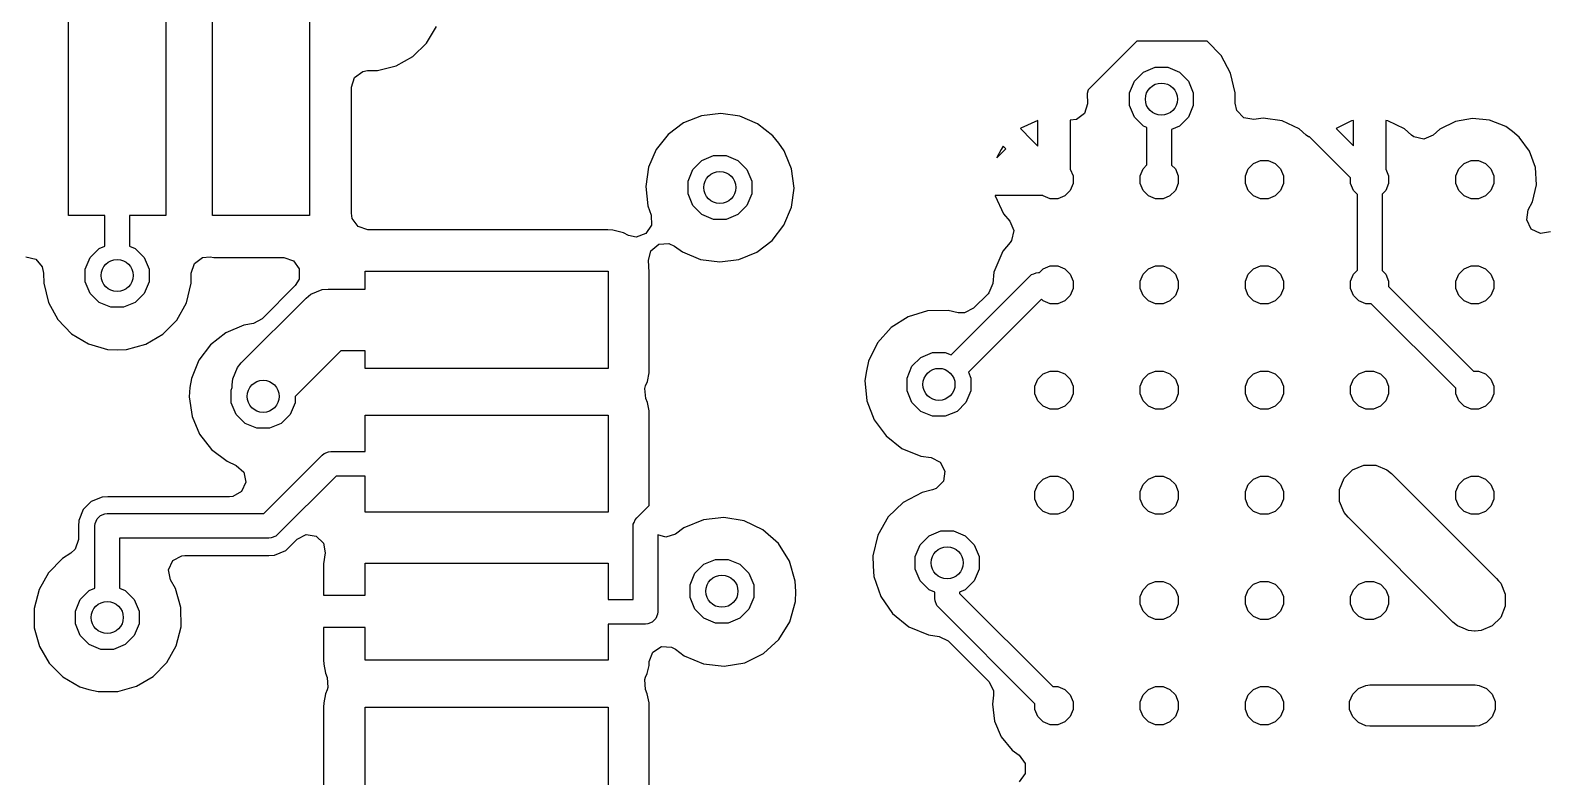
# Model space of a CAD drawing. Header units: inches. Extents: x 5.33 to 6.48, y -5.2 to -3.46.
# Drawn here: x 5.7124 to 6.0808, y -4.0378 to -3.8563 of the extents above; entities that cross this region are included whole.
import ezdxf

# ---------------------------------------------------------------- set-up
doc = ezdxf.new("R2010")
doc.units = ezdxf.units.IN
doc.header["$MEASUREMENT"] = 0
doc.layers.add('Top Layer', color=13, linetype='CONTINUOUS', true_color=0xc83434)

msp = doc.modelspace()

# ---------------------------------------------------------------- linework, layer by layer
at = {"layer": 'Top Layer', "linetype": 'CONTINUOUS'}
for p, q in [((5.72171, -3.90136), (5.72171, -3.8423)), ((5.74533, -3.8423), (5.74533, -3.90136)), ((5.75671, -3.90136), (5.75671, -3.8423)), ((5.78033, -3.8423), (5.78033, -3.90136)), ((5.80878, -3.85938), (5.81116, -3.85538)), ((5.80545, -3.86262), (5.80878, -3.85938)), ((5.98156, -3.85891), (5.96969, -3.87078)), ((5.99869, -3.85891), (5.98156, -3.85891)), ((6.00204, -3.86241), (5.99869, -3.85891)), ((5.80139, -3.86489), (5.80545, -3.86262)), ((6.00435, -3.86669), (6.00204, -3.86241)), ((5.79049, -3.87008), (5.79125, -3.86773)), ((5.79125, -3.86773), (5.79325, -3.86627)), ((5.79325, -3.86627), (5.79443, -3.86608)), ((5.79443, -3.86608), (5.79682, -3.86604)), ((5.79682, -3.86604), (5.80139, -3.86489)), ((5.98095, -3.86862), (5.98313, -3.86644)), ((5.98313, -3.86644), (5.98598, -3.86526)), ((5.98598, -3.86526), (5.98906, -3.86526)), ((5.98906, -3.86526), (5.99191, -3.86644)), ((5.99191, -3.86644), (5.99409, -3.86862)), ((6.00547, -3.87149), (6.00435, -3.86669)), ((5.79049, -3.90079), (5.79049, -3.87008)), ((5.96969, -3.87078), (5.9695, -3.87163)), ((5.9695, -3.87163), (5.96955, -3.87413)), ((5.97977, -3.87147), (5.98095, -3.86862)), ((5.97977, -3.87455), (5.97977, -3.87147)), ((5.99409, -3.86862), (5.99527, -3.87147)), ((5.99527, -3.87147), (5.99527, -3.87455)), ((6.00545, -3.87399), (6.00547, -3.87149)), ((5.96955, -3.87413), (5.96883, -3.8765)), ((5.98095, -3.8774), (5.97977, -3.87455)), ((5.99527, -3.87455), (5.99409, -3.8774)), ((6.00585, -3.87577), (6.00545, -3.87399)), ((5.8713, -3.87881), (5.86754, -3.88161)), ((5.87565, -3.87707), (5.8713, -3.87881)), ((5.88031, -3.87651), (5.87565, -3.87707)), ((5.88495, -3.87717), (5.88031, -3.87651)), ((5.88926, -3.87901), (5.88495, -3.87717)), ((5.89301, -3.88194), (5.88926, -3.87901)), ((5.95748, -3.87823), (5.95332, -3.88007)), ((5.95748, -3.88444), (5.95748, -3.87823)), ((5.96686, -3.87799), (5.96535, -3.8781)), ((5.96535, -3.8781), (5.96535, -3.89004)), ((5.96883, -3.8765), (5.96686, -3.87799)), ((5.98313, -3.87958), (5.98095, -3.8774)), ((5.99409, -3.8774), (5.99191, -3.87958)), ((6.00757, -3.87755), (6.00585, -3.87577)), ((6.01001, -3.87798), (6.00757, -3.87755)), ((6.01231, -3.87765), (6.01001, -3.87798)), ((6.01686, -3.87827), (6.01231, -3.87765)), ((6.02101, -3.88023), (6.01686, -3.87827)), ((6.0338, -3.87831), (6.02999, -3.88014)), ((6.03425, -3.87824), (6.0338, -3.87831)), ((6.03425, -3.88441), (6.03425, -3.87824)), ((6.04258, -3.87831), (6.04213, -3.87824)), ((6.04213, -3.87824), (6.04213, -3.89004)), ((6.04663, -3.88026), (6.04258, -3.87831)), ((6.05905, -3.87845), (6.05524, -3.88035)), ((6.06317, -3.87769), (6.05905, -3.87845)), ((6.06733, -3.87811), (6.06317, -3.87769)), ((6.07128, -3.87971), (6.06733, -3.87811)), ((5.86754, -3.88161), (5.86463, -3.88529)), ((5.89445, -3.88371), (5.89301, -3.88194)), ((5.95332, -3.88007), (5.95321, -3.88017)), ((5.95321, -3.88017), (5.95604, -3.883)), ((5.98401, -3.87995), (5.98313, -3.87958)), ((5.98401, -3.88903), (5.98401, -3.87995)), ((5.99191, -3.87958), (5.99001, -3.88037)), ((5.99001, -3.88037), (5.99001, -3.88907)), ((6.02277, -3.88176), (6.02101, -3.88023)), ((6.02333, -3.88217), (6.02277, -3.88176)), ((6.02358, -3.88222), (6.02333, -3.88217)), ((6.03354, -3.89219), (6.02358, -3.88222)), ((6.02999, -3.88014), (6.03425, -3.88441)), ((6.04836, -3.88176), (6.04663, -3.88026)), ((6.04891, -3.88216), (6.04836, -3.88176)), ((6.05132, -3.88273), (6.04891, -3.88216)), ((6.0536, -3.88177), (6.05132, -3.88273)), ((6.05524, -3.88035), (6.0536, -3.88177)), ((6.07295, -3.88092), (6.07128, -3.87971)), ((6.07456, -3.88223), (6.07295, -3.88092)), ((6.07708, -3.88567), (6.07456, -3.88223)), ((5.86463, -3.88529), (5.86277, -3.88959)), ((5.89577, -3.88558), (5.89445, -3.88371)), ((5.89699, -3.88858), (5.89577, -3.88558)), ((5.94751, -3.88728), (5.94967, -3.88512)), ((5.94856, -3.88524), (5.94752, -3.88725)), ((5.94903, -3.88448), (5.94856, -3.88524)), ((5.94967, -3.88512), (5.94903, -3.88448)), ((5.95604, -3.883), (5.95748, -3.88444)), ((6.07851, -3.88963), (6.07708, -3.88567)), ((5.86277, -3.88959), (5.86207, -3.89423)), ((5.87237, -3.89297), (5.87355, -3.89012)), ((5.87355, -3.89012), (5.87573, -3.88794)), ((5.87573, -3.88794), (5.87858, -3.88676)), ((5.87858, -3.88676), (5.88166, -3.88676)), ((5.88166, -3.88676), (5.88451, -3.88794)), ((5.88451, -3.88794), (5.88669, -3.89012)), ((5.88669, -3.89012), (5.88787, -3.89297)), ((5.89757, -3.89), (5.89699, -3.88858)), ((5.89816, -3.89466), (5.89757, -3.89)), ((5.94752, -3.88725), (5.94751, -3.88728)), ((5.96535, -3.89004), (5.96603, -3.89168)), ((5.98235, -3.89168), (5.98306, -3.88997)), ((5.98306, -3.88997), (5.98401, -3.88903)), ((5.99001, -3.88907), (5.99092, -3.88997)), ((5.99092, -3.88997), (5.99162, -3.89168)), ((6.00795, -3.89168), (6.00865, -3.88997)), ((6.00865, -3.88997), (6.00995, -3.88867)), ((6.00995, -3.88867), (6.01166, -3.88796)), ((6.01166, -3.88796), (6.0135, -3.88796)), ((6.0135, -3.88796), (6.0152, -3.88867)), ((6.0152, -3.88867), (6.01651, -3.88997)), ((6.01651, -3.88997), (6.01721, -3.89168)), ((6.04213, -3.89004), (6.0428, -3.89168)), ((6.05913, -3.89168), (6.05983, -3.88997)), ((6.05983, -3.88997), (6.06114, -3.88867)), ((6.06114, -3.88867), (6.06284, -3.88796)), ((6.06284, -3.88796), (6.06468, -3.88796)), ((6.06468, -3.88796), (6.06638, -3.88867)), ((6.06638, -3.88867), (6.06769, -3.88997)), ((6.06769, -3.88997), (6.06839, -3.89168)), ((6.07876, -3.89383), (6.07851, -3.88963)), ((5.87237, -3.89605), (5.87237, -3.89297)), ((5.88787, -3.89297), (5.88787, -3.89605)), ((5.96603, -3.89352), (5.96533, -3.89522)), ((5.96603, -3.89168), (5.96603, -3.89352)), ((5.98235, -3.89352), (5.98235, -3.89168)), ((5.98306, -3.89522), (5.98235, -3.89352)), ((5.99162, -3.89352), (5.99092, -3.89522)), ((5.99162, -3.89168), (5.99162, -3.89352)), ((6.00795, -3.89352), (6.00795, -3.89168)), ((6.00865, -3.89522), (6.00795, -3.89352)), ((6.01721, -3.89352), (6.01651, -3.89522)), ((6.01721, -3.89168), (6.01721, -3.89352)), ((6.03354, -3.89352), (6.03354, -3.89219)), ((6.03424, -3.89522), (6.03354, -3.89352)), ((6.0428, -3.89352), (6.0421, -3.89522)), ((6.0428, -3.89168), (6.0428, -3.89352)), ((6.05913, -3.89352), (6.05913, -3.89168)), ((6.05983, -3.89522), (6.05913, -3.89352)), ((6.06839, -3.89352), (6.06769, -3.89522)), ((6.06839, -3.89168), (6.06839, -3.89352)), ((5.86207, -3.89423), (5.86261, -3.89895)), ((5.87355, -3.8989), (5.87237, -3.89605)), ((5.88787, -3.89605), (5.88669, -3.8989)), ((5.89753, -3.89932), (5.89816, -3.89466)), ((5.9587, -3.89646), (5.9471, -3.89646)), ((5.9471, -3.89646), (5.94712, -3.89656)), ((5.94712, -3.89656), (5.9491, -3.90088)), ((5.95877, -3.89653), (5.9587, -3.89646)), ((5.96048, -3.89723), (5.95877, -3.89653)), ((5.96232, -3.89723), (5.96048, -3.89723)), ((5.96402, -3.89653), (5.96232, -3.89723)), ((5.96533, -3.89522), (5.96402, -3.89653)), ((5.98436, -3.89653), (5.98306, -3.89522)), ((5.98607, -3.89723), (5.98436, -3.89653)), ((5.98791, -3.89723), (5.98607, -3.89723)), ((5.98961, -3.89653), (5.98791, -3.89723)), ((5.99092, -3.89522), (5.98961, -3.89653)), ((6.00995, -3.89653), (6.00865, -3.89522)), ((6.01166, -3.89723), (6.00995, -3.89653)), ((6.0135, -3.89723), (6.01166, -3.89723)), ((6.0152, -3.89653), (6.0135, -3.89723)), ((6.01651, -3.89522), (6.0152, -3.89653)), ((6.03521, -3.89619), (6.03424, -3.89522)), ((6.03521, -3.9146), (6.03521, -3.89619)), ((6.0421, -3.89522), (6.04121, -3.89611)), ((6.04121, -3.89611), (6.04121, -3.91468)), ((6.06114, -3.89653), (6.05983, -3.89522)), ((6.06284, -3.89723), (6.06114, -3.89653)), ((6.06468, -3.89723), (6.06284, -3.89723)), ((6.06638, -3.89653), (6.06468, -3.89723)), ((6.06769, -3.89522), (6.06638, -3.89653)), ((6.07778, -3.89799), (6.07876, -3.89383)), ((5.79068, -3.90202), (5.79049, -3.90079)), ((5.86261, -3.89895), (5.86342, -3.90122)), ((5.87573, -3.90108), (5.87355, -3.8989)), ((5.87858, -3.90226), (5.87573, -3.90108)), ((5.88451, -3.90108), (5.88166, -3.90226)), ((5.88669, -3.8989), (5.88451, -3.90108)), ((5.89571, -3.90366), (5.89753, -3.89932)), ((5.9491, -3.90088), (5.95067, -3.90271)), ((6.07637, -3.90241), (6.07674, -3.89997)), ((6.07674, -3.89997), (6.07677, -3.89991)), ((6.07677, -3.89991), (6.07778, -3.89799)), ((5.7305, -3.90136), (5.72171, -3.90136)), ((5.7305, -3.90876), (5.7305, -3.90136)), ((5.74533, -3.90136), (5.73651, -3.90136)), ((5.73651, -3.90136), (5.73651, -3.90876)), ((5.78033, -3.90136), (5.75671, -3.90136)), ((5.79214, -3.90402), (5.79068, -3.90202)), ((5.79449, -3.90479), (5.79214, -3.90402)), ((5.85283, -3.90479), (5.79449, -3.90479)), ((5.85405, -3.90486), (5.85283, -3.90479)), ((5.85667, -3.90556), (5.85405, -3.90486)), ((5.86348, -3.90369), (5.86208, -3.90573)), ((5.86342, -3.90122), (5.86348, -3.90369)), ((5.88166, -3.90226), (5.87858, -3.90226)), ((5.89284, -3.90738), (5.89571, -3.90366)), ((5.95067, -3.90271), (5.95162, -3.90499)), ((6.0775, -3.90461), (6.07637, -3.90241)), ((6.07971, -3.90573), (6.0775, -3.90461)), ((5.85789, -3.90615), (5.85667, -3.90556)), ((5.85975, -3.90656), (5.85789, -3.90615)), ((5.86208, -3.90573), (5.85975, -3.90656)), ((5.86335, -3.90988), (5.86525, -3.90829)), ((5.86525, -3.90829), (5.86771, -3.90813)), ((5.86771, -3.90813), (5.86907, -3.90876)), ((5.8891, -3.91023), (5.89284, -3.90738)), ((5.9507, -3.90789), (5.94891, -3.91002)), ((5.95106, -3.90739), (5.9507, -3.90789)), ((5.95162, -3.90499), (5.95106, -3.90739)), ((6.08215, -3.90533), (6.07971, -3.90573)), ((5.71128, -3.91137), (5.71369, -3.91193)), ((5.71369, -3.91193), (5.7153, -3.91381)), ((5.72575, -3.91436), (5.72693, -3.91151)), ((5.72693, -3.91151), (5.72911, -3.90933)), ((5.72911, -3.90933), (5.7305, -3.90876)), ((5.73651, -3.90876), (5.73789, -3.90933)), ((5.73789, -3.90933), (5.74008, -3.91151)), ((5.74008, -3.91151), (5.74126, -3.91436)), ((5.75229, -3.91299), (5.7543, -3.91154)), ((5.7543, -3.91154), (5.75617, -3.91141)), ((5.75617, -3.91141), (5.75702, -3.91155)), ((5.75702, -3.91155), (5.77402, -3.91155)), ((5.77402, -3.91155), (5.77637, -3.91232)), ((5.86274, -3.91227), (5.86335, -3.90988)), ((5.86907, -3.90876), (5.87103, -3.91017)), ((5.87103, -3.91017), (5.87543, -3.912)), ((5.87543, -3.912), (5.88009, -3.91262)), ((5.88009, -3.91262), (5.88475, -3.91202)), ((5.88475, -3.91202), (5.8891, -3.91023)), ((5.94891, -3.91002), (5.94677, -3.91513)), ((5.7153, -3.91381), (5.71561, -3.91532)), ((5.71561, -3.91532), (5.71564, -3.91777)), ((5.72575, -3.91745), (5.72575, -3.91436)), ((5.74126, -3.91436), (5.74126, -3.91745)), ((5.7515, -3.9178), (5.75151, -3.91533)), ((5.75151, -3.91533), (5.75229, -3.91299)), ((5.77637, -3.91232), (5.77782, -3.91432)), ((5.77782, -3.91432), (5.77782, -3.91679)), ((5.79386, -3.91921), (5.79386, -3.91488)), ((5.79386, -3.91488), (5.85291, -3.91488)), ((5.85291, -3.91488), (5.85291, -3.9385)), ((5.86293, -3.91509), (5.86274, -3.91227)), ((5.86293, -3.93856), (5.86293, -3.91509)), ((5.94677, -3.91513), (5.9465, -3.9179)), ((5.9555, -3.91609), (5.95595, -3.91571)), ((5.95595, -3.91571), (5.95648, -3.91549)), ((5.95595, -3.91571), (5.95595, -3.91571)), ((5.95595, -3.91571), (5.95595, -3.91571)), ((5.95595, -3.91571), (5.95595, -3.91571)), ((5.95648, -3.91549), (5.95703, -3.91526)), ((5.95703, -3.91526), (5.95762, -3.91521)), ((5.95703, -3.91526), (5.95703, -3.91526)), ((5.95703, -3.91526), (5.95703, -3.91526)), ((5.95703, -3.91526), (5.95703, -3.91526)), ((5.95762, -3.91521), (5.95783, -3.91521)), ((5.95783, -3.91521), (5.95877, -3.91426)), ((5.95877, -3.91426), (5.96048, -3.91356)), ((5.96048, -3.91356), (5.96232, -3.91356)), ((5.96232, -3.91356), (5.96402, -3.91426)), ((5.96402, -3.91426), (5.96533, -3.91556)), ((5.96533, -3.91556), (5.96603, -3.91727)), ((5.98235, -3.91727), (5.98306, -3.91556)), ((5.98306, -3.91556), (5.98436, -3.91426)), ((5.98436, -3.91426), (5.98607, -3.91356)), ((5.98607, -3.91356), (5.98791, -3.91356)), ((5.98791, -3.91356), (5.98961, -3.91426)), ((5.98961, -3.91426), (5.99092, -3.91556)), ((5.99092, -3.91556), (5.99162, -3.91727)), ((6.00795, -3.91727), (6.00865, -3.91556)), ((6.00865, -3.91556), (6.00995, -3.91426)), ((6.00995, -3.91426), (6.01166, -3.91356)), ((6.01166, -3.91356), (6.0135, -3.91356)), ((6.0135, -3.91356), (6.0152, -3.91426)), ((6.0152, -3.91426), (6.01651, -3.91556)), ((6.01651, -3.91556), (6.01721, -3.91727)), ((6.03354, -3.91727), (6.03424, -3.91556)), ((6.03424, -3.91556), (6.03521, -3.9146)), ((6.04121, -3.91468), (6.0421, -3.91556)), ((6.0421, -3.91556), (6.0428, -3.91727)), ((6.05913, -3.91727), (6.05983, -3.91556)), ((6.05983, -3.91556), (6.06114, -3.91426)), ((6.06114, -3.91426), (6.06284, -3.91356)), ((6.06284, -3.91356), (6.06468, -3.91356)), ((6.06468, -3.91356), (6.06638, -3.91426)), ((6.06638, -3.91426), (6.06769, -3.91556)), ((6.06769, -3.91556), (6.06839, -3.91727)), ((5.71564, -3.91777), (5.7168, -3.92247)), ((5.72693, -3.9203), (5.72575, -3.91745)), ((5.74126, -3.91745), (5.74008, -3.9203)), ((5.75034, -3.92254), (5.7515, -3.9178)), ((5.77684, -3.91838), (5.76877, -3.92645)), ((5.77782, -3.91679), (5.77684, -3.91838)), ((5.78064, -3.92048), (5.78334, -3.91936)), ((5.78334, -3.91936), (5.7848, -3.91921)), ((5.7848, -3.91921), (5.79386, -3.91921)), ((5.93634, -3.93523), (5.9555, -3.91609)), ((5.9465, -3.9179), (5.94552, -3.92017)), ((5.96603, -3.91911), (5.96533, -3.92081)), ((5.96603, -3.91727), (5.96603, -3.91911)), ((5.98235, -3.91911), (5.98235, -3.91727)), ((5.98306, -3.92081), (5.98235, -3.91911)), ((5.99162, -3.91911), (5.99092, -3.92081)), ((5.99162, -3.91727), (5.99162, -3.91911)), ((6.00795, -3.91911), (6.00795, -3.91727)), ((6.00865, -3.92081), (6.00795, -3.91911)), ((6.01721, -3.91911), (6.01651, -3.92081)), ((6.01721, -3.91727), (6.01721, -3.91911)), ((6.03354, -3.91911), (6.03354, -3.91727)), ((6.03424, -3.92081), (6.03354, -3.91911)), ((6.0428, -3.91727), (6.0428, -3.91856)), ((6.0428, -3.91856), (6.06341, -3.93915)), ((6.05913, -3.91911), (6.05913, -3.91727)), ((6.05983, -3.92081), (6.05913, -3.91911)), ((6.06839, -3.91911), (6.06769, -3.92081)), ((6.06839, -3.91727), (6.06839, -3.91911)), ((5.7168, -3.92247), (5.71911, -3.92666)), ((5.72911, -3.92248), (5.72693, -3.9203)), ((5.73196, -3.92366), (5.72911, -3.92248)), ((5.73789, -3.92248), (5.73505, -3.92366)), ((5.74008, -3.9203), (5.73789, -3.92248)), ((5.74801, -3.92675), (5.75034, -3.92254)), ((5.76371, -3.9372), (5.7795, -3.92141)), ((5.7795, -3.92141), (5.78064, -3.92048)), ((5.95836, -3.92171), (5.94058, -3.93947)), ((5.94535, -3.92035), (5.9418, -3.92389)), ((5.94552, -3.92017), (5.94535, -3.92035)), ((5.95877, -3.92212), (5.95836, -3.92171)), ((5.96048, -3.92282), (5.95877, -3.92212)), ((5.96232, -3.92282), (5.96048, -3.92282)), ((5.96402, -3.92212), (5.96232, -3.92282)), ((5.96533, -3.92081), (5.96402, -3.92212)), ((5.98436, -3.92212), (5.98306, -3.92081)), ((5.98607, -3.92282), (5.98436, -3.92212)), ((5.98791, -3.92282), (5.98607, -3.92282)), ((5.98961, -3.92212), (5.98791, -3.92282)), ((5.99092, -3.92081), (5.98961, -3.92212)), ((6.00995, -3.92212), (6.00865, -3.92081)), ((6.01166, -3.92282), (6.00995, -3.92212)), ((6.0135, -3.92282), (6.01166, -3.92282)), ((6.0152, -3.92212), (6.0135, -3.92282)), ((6.01651, -3.92081), (6.0152, -3.92212)), ((6.03554, -3.92212), (6.03424, -3.92081)), ((6.03725, -3.92282), (6.03554, -3.92212)), ((6.03858, -3.92282), (6.03725, -3.92282)), ((6.05913, -3.94335), (6.03858, -3.92282)), ((6.06114, -3.92212), (6.05983, -3.92081)), ((6.06284, -3.92282), (6.06114, -3.92212)), ((6.06468, -3.92282), (6.06284, -3.92282)), ((6.06638, -3.92212), (6.06468, -3.92282)), ((6.06769, -3.92081), (6.06638, -3.92212)), ((5.71911, -3.92666), (5.72243, -3.9301)), ((5.73505, -3.92366), (5.73196, -3.92366)), ((5.74465, -3.93019), (5.74801, -3.92675)), ((5.76877, -3.92645), (5.76666, -3.92756)), ((5.92591, -3.92595), (5.92175, -3.9286)), ((5.93063, -3.92451), (5.92591, -3.92595)), ((5.93563, -3.92441), (5.93063, -3.92451)), ((5.9381, -3.92497), (5.93563, -3.92441)), ((5.9396, -3.92501), (5.9381, -3.92497)), ((5.9418, -3.92389), (5.9396, -3.92501)), ((5.72243, -3.9301), (5.72653, -3.93256)), ((5.74051, -3.93263), (5.74465, -3.93019)), ((5.75991, -3.92988), (5.75621, -3.93279)), ((5.76428, -3.92799), (5.75991, -3.92988)), ((5.76666, -3.92756), (5.76428, -3.92799)), ((5.92175, -3.9286), (5.91846, -3.93228)), ((5.72653, -3.93256), (5.73119, -3.93389)), ((5.73119, -3.93389), (5.73349, -3.93399)), ((5.73349, -3.93399), (5.73581, -3.93392)), ((5.73581, -3.93392), (5.74051, -3.93263)), ((5.75621, -3.93279), (5.75338, -3.93655)), ((5.78791, -3.93421), (5.77677, -3.94535)), ((5.79386, -3.93421), (5.78791, -3.93421)), ((5.79386, -3.9385), (5.79386, -3.93421)), ((5.91846, -3.93228), (5.91626, -3.93676)), ((5.75338, -3.93655), (5.75158, -3.94096)), ((5.76278, -3.93833), (5.76371, -3.9372)), ((5.91626, -3.93676), (5.91575, -3.9391)), ((5.92565, -3.94086), (5.92683, -3.93801)), ((5.92683, -3.93801), (5.92901, -3.93583)), ((5.92901, -3.93583), (5.93186, -3.93465)), ((5.93186, -3.93465), (5.93495, -3.93465)), ((5.93495, -3.93465), (5.93634, -3.93523)), ((5.75158, -3.94096), (5.75122, -3.9432)), ((5.76152, -3.9425), (5.76166, -3.94104)), ((5.76166, -3.94104), (5.76278, -3.93833)), ((5.85291, -3.9385), (5.79386, -3.9385)), ((5.86248, -3.94174), (5.86292, -3.93963)), ((5.86292, -3.93963), (5.86293, -3.93856)), ((5.91575, -3.9391), (5.9154, -3.94147)), ((5.9154, -3.94147), (5.91586, -3.94642)), ((5.92565, -3.94394), (5.92565, -3.94086)), ((5.94058, -3.93947), (5.94116, -3.94086)), ((5.94116, -3.94086), (5.94116, -3.94394)), ((5.95676, -3.94286), (5.95747, -3.94115)), ((5.95747, -3.94115), (5.95877, -3.93985)), ((5.95877, -3.93985), (5.96048, -3.93915)), ((5.96048, -3.93915), (5.96232, -3.93915)), ((5.96232, -3.93915), (5.96402, -3.93985)), ((5.96402, -3.93985), (5.96533, -3.94115)), ((5.96533, -3.94115), (5.96603, -3.94286)), ((5.98235, -3.94286), (5.98306, -3.94115)), ((5.98306, -3.94115), (5.98436, -3.93985)), ((5.98436, -3.93985), (5.98607, -3.93915)), ((5.98607, -3.93915), (5.98791, -3.93915)), ((5.98791, -3.93915), (5.98961, -3.93985)), ((5.98961, -3.93985), (5.99092, -3.94115)), ((5.99092, -3.94115), (5.99162, -3.94286)), ((6.00795, -3.94286), (6.00865, -3.94115)), ((6.00865, -3.94115), (6.00995, -3.93985)), ((6.00995, -3.93985), (6.01166, -3.93915)), ((6.01166, -3.93915), (6.0135, -3.93915)), ((6.0135, -3.93915), (6.0152, -3.93985)), ((6.0152, -3.93985), (6.01651, -3.94115)), ((6.01651, -3.94115), (6.01721, -3.94286)), ((6.03354, -3.94286), (6.03424, -3.94115)), ((6.03424, -3.94115), (6.03554, -3.93985)), ((6.03554, -3.93985), (6.03725, -3.93915)), ((6.03725, -3.93915), (6.03909, -3.93915)), ((6.03909, -3.93915), (6.04079, -3.93985)), ((6.04079, -3.93985), (6.0421, -3.94115)), ((6.0421, -3.94115), (6.0428, -3.94286)), ((6.06341, -3.93915), (6.06468, -3.93915)), ((6.06468, -3.93915), (6.06638, -3.93985)), ((6.06638, -3.93985), (6.06769, -3.94115)), ((6.06769, -3.94115), (6.06839, -3.94286)), ((5.75122, -3.9432), (5.75103, -3.94546)), ((5.76126, -3.94377), (5.76152, -3.94317)), ((5.76126, -3.94686), (5.76126, -3.94377)), ((5.76152, -3.94317), (5.76152, -3.9425)), ((5.77677, -3.94535), (5.77677, -3.94686)), ((5.86185, -3.9434), (5.86206, -3.94274)), ((5.86207, -3.94586), (5.86185, -3.9434)), ((5.86206, -3.94274), (5.86248, -3.94174)), ((5.92683, -3.94679), (5.92565, -3.94394)), ((5.94116, -3.94394), (5.93998, -3.94679)), ((5.95676, -3.9447), (5.95676, -3.94286)), ((5.95747, -3.9464), (5.95676, -3.9447)), ((5.96603, -3.9447), (5.96533, -3.9464)), ((5.96603, -3.94286), (5.96603, -3.9447)), ((5.98235, -3.9447), (5.98235, -3.94286)), ((5.98306, -3.9464), (5.98235, -3.9447)), ((5.99162, -3.9447), (5.99092, -3.9464)), ((5.99162, -3.94286), (5.99162, -3.9447)), ((6.00795, -3.9447), (6.00795, -3.94286)), ((6.00865, -3.9464), (6.00795, -3.9447)), ((6.01721, -3.9447), (6.01651, -3.9464)), ((6.01721, -3.94286), (6.01721, -3.9447)), ((6.03354, -3.9447), (6.03354, -3.94286)), ((6.03424, -3.9464), (6.03354, -3.9447)), ((6.0428, -3.9447), (6.0421, -3.9464)), ((6.0428, -3.94286), (6.0428, -3.9447)), ((6.05913, -3.9447), (6.05913, -3.94335)), ((6.05983, -3.9464), (6.05913, -3.9447)), ((6.06839, -3.9447), (6.06769, -3.9464)), ((6.06839, -3.94286), (6.06839, -3.9447)), ((5.75103, -3.94546), (5.75172, -3.95018)), ((5.76244, -3.94971), (5.76126, -3.94686)), ((5.77677, -3.94686), (5.77559, -3.94971)), ((5.86248, -3.94682), (5.86207, -3.94586)), ((5.86291, -3.94884), (5.86248, -3.94682)), ((5.86293, -3.94984), (5.86291, -3.94884)), ((5.91586, -3.94642), (5.91761, -3.951)), ((5.92901, -3.94897), (5.92683, -3.94679)), ((5.93186, -3.95015), (5.92901, -3.94897)), ((5.9378, -3.94897), (5.93495, -3.95015)), ((5.93998, -3.94679), (5.9378, -3.94897)), ((5.95877, -3.94771), (5.95747, -3.9464)), ((5.96048, -3.94841), (5.95877, -3.94771)), ((5.96232, -3.94841), (5.96048, -3.94841)), ((5.96402, -3.94771), (5.96232, -3.94841)), ((5.96533, -3.9464), (5.96402, -3.94771)), ((5.98436, -3.94771), (5.98306, -3.9464)), ((5.98607, -3.94841), (5.98436, -3.94771)), ((5.98791, -3.94841), (5.98607, -3.94841)), ((5.98961, -3.94771), (5.98791, -3.94841)), ((5.99092, -3.9464), (5.98961, -3.94771)), ((6.00995, -3.94771), (6.00865, -3.9464)), ((6.01166, -3.94841), (6.00995, -3.94771)), ((6.0135, -3.94841), (6.01166, -3.94841)), ((6.0152, -3.94771), (6.0135, -3.94841)), ((6.01651, -3.9464), (6.0152, -3.94771)), ((6.03554, -3.94771), (6.03424, -3.9464)), ((6.03725, -3.94841), (6.03554, -3.94771)), ((6.03909, -3.94841), (6.03725, -3.94841)), ((6.04079, -3.94771), (6.03909, -3.94841)), ((6.0421, -3.9464), (6.04079, -3.94771)), ((6.06114, -3.94771), (6.05983, -3.9464)), ((6.06284, -3.94841), (6.06114, -3.94771)), ((6.06468, -3.94841), (6.06284, -3.94841)), ((6.06638, -3.94771), (6.06468, -3.94841)), ((6.06769, -3.9464), (6.06638, -3.94771)), ((5.75172, -3.95018), (5.75357, -3.95451)), ((5.76462, -3.95189), (5.76244, -3.94971)), ((5.76747, -3.95307), (5.76462, -3.95189)), ((5.77341, -3.95189), (5.77056, -3.95307)), ((5.77559, -3.94971), (5.77341, -3.95189)), ((5.79386, -3.95871), (5.79386, -3.94988)), ((5.79386, -3.94988), (5.85291, -3.94988)), ((5.85291, -3.94988), (5.85291, -3.9735)), ((5.86293, -3.97184), (5.86293, -3.94984)), ((5.91761, -3.951), (5.92053, -3.95495)), ((5.93495, -3.95015), (5.93186, -3.95015)), ((5.75357, -3.95451), (5.75646, -3.95822)), ((5.77056, -3.95307), (5.76747, -3.95307)), ((5.92053, -3.95495), (5.9244, -3.95796)), ((5.75646, -3.95822), (5.76026, -3.96111)), ((5.76917, -3.97381), (5.78339, -3.95959)), ((5.78339, -3.95959), (5.78384, -3.95922)), ((5.78384, -3.95922), (5.78493, -3.95877)), ((5.78493, -3.95877), (5.78551, -3.95871)), ((5.78551, -3.95871), (5.79386, -3.95871)), ((5.9244, -3.95796), (5.92901, -3.95984)), ((5.92901, -3.95984), (5.9315, -3.96022)), ((5.76026, -3.96111), (5.76247, -3.9621)), ((5.76247, -3.9621), (5.7643, -3.96376)), ((5.7643, -3.96376), (5.7648, -3.96618)), ((5.9315, -3.96022), (5.93371, -3.96132)), ((5.93371, -3.96132), (5.93485, -3.96352)), ((5.93485, -3.96352), (5.93448, -3.96596)), ((6.03197, -3.96525), (6.03404, -3.96318)), ((6.03404, -3.96318), (6.03674, -3.96205)), ((6.03674, -3.96205), (6.03967, -3.96205)), ((6.03967, -3.96205), (6.04237, -3.96317)), ((6.04237, -3.96317), (6.04351, -3.9641)), ((5.7648, -3.96618), (5.76379, -3.96844)), ((5.78676, -3.96471), (5.77254, -3.97893)), ((5.79386, -3.96471), (5.78676, -3.96471)), ((5.79386, -3.9735), (5.79386, -3.96471)), ((5.93448, -3.96596), (5.93275, -3.96772)), ((5.95676, -3.96845), (5.95747, -3.96675)), ((5.95747, -3.96675), (5.95877, -3.96544)), ((5.95877, -3.96544), (5.96048, -3.96474)), ((5.96048, -3.96474), (5.96232, -3.96474)), ((5.96232, -3.96474), (5.96402, -3.96544)), ((5.96402, -3.96544), (5.96533, -3.96675)), ((5.96533, -3.96675), (5.96603, -3.96845)), ((5.98235, -3.96845), (5.98306, -3.96675)), ((5.98306, -3.96675), (5.98436, -3.96544)), ((5.98436, -3.96544), (5.98607, -3.96474)), ((5.98607, -3.96474), (5.98791, -3.96474)), ((5.98791, -3.96474), (5.98961, -3.96544)), ((5.98961, -3.96544), (5.99092, -3.96675)), ((5.99092, -3.96675), (5.99162, -3.96845)), ((6.00795, -3.96845), (6.00865, -3.96675)), ((6.00865, -3.96675), (6.00995, -3.96544)), ((6.00995, -3.96544), (6.01166, -3.96474)), ((6.01166, -3.96474), (6.0135, -3.96474)), ((6.0135, -3.96474), (6.0152, -3.96544)), ((6.0152, -3.96544), (6.01651, -3.96675)), ((6.01651, -3.96675), (6.01721, -3.96845)), ((6.03085, -3.96795), (6.03197, -3.96525)), ((6.04351, -3.9641), (6.06902, -3.9896)), ((6.05913, -3.96845), (6.05983, -3.96675)), ((6.05983, -3.96675), (6.06114, -3.96544)), ((6.06114, -3.96544), (6.06284, -3.96474)), ((6.06284, -3.96474), (6.06468, -3.96474)), ((6.06468, -3.96474), (6.06638, -3.96544)), ((6.06638, -3.96544), (6.06769, -3.96675)), ((6.06769, -3.96675), (6.06839, -3.96845)), ((5.72718, -3.97091), (5.72524, -3.97285)), ((5.72982, -3.96982), (5.72718, -3.97091)), ((5.7312, -3.96975), (5.72982, -3.96982)), ((5.76083, -3.96975), (5.7312, -3.96975)), ((5.76164, -3.96966), (5.76083, -3.96975)), ((5.76379, -3.96844), (5.76164, -3.96966)), ((5.92473, -3.9711), (5.92107, -3.97466)), ((5.9293, -3.96868), (5.92473, -3.9711)), ((5.93185, -3.96806), (5.9293, -3.96868)), ((5.93275, -3.96772), (5.93185, -3.96806)), ((5.95676, -3.97029), (5.95676, -3.96845)), ((5.95747, -3.97199), (5.95676, -3.97029)), ((5.96603, -3.97029), (5.96533, -3.97199)), ((5.96603, -3.96845), (5.96603, -3.97029)), ((5.98235, -3.97029), (5.98235, -3.96845)), ((5.98306, -3.97199), (5.98235, -3.97029)), ((5.99162, -3.97029), (5.99092, -3.97199)), ((5.99162, -3.96845), (5.99162, -3.97029)), ((6.00795, -3.97029), (6.00795, -3.96845)), ((6.00865, -3.97199), (6.00795, -3.97029)), ((6.01721, -3.97029), (6.01651, -3.97199)), ((6.01721, -3.96845), (6.01721, -3.97029)), ((6.03085, -3.97088), (6.03085, -3.96795)), ((6.03197, -3.97358), (6.03085, -3.97088)), ((6.05913, -3.97029), (6.05913, -3.96845)), ((6.05983, -3.97199), (6.05913, -3.97029)), ((6.06839, -3.97029), (6.06769, -3.97199)), ((6.06839, -3.96845), (6.06839, -3.97029)), ((5.72524, -3.97285), (5.72415, -3.97549)), ((5.72861, -3.97514), (5.72943, -3.97431)), ((5.72943, -3.97431), (5.73052, -3.97387)), ((5.73052, -3.97387), (5.7311, -3.97381)), ((5.7311, -3.97381), (5.76917, -3.97381)), ((5.85291, -3.9735), (5.79386, -3.9735)), ((5.85989, -3.97488), (5.86293, -3.97184)), ((5.8811, -3.97476), (5.8761, -3.97532)), ((5.88606, -3.9756), (5.8811, -3.97476)), ((5.92107, -3.97466), (5.91855, -3.9791)), ((5.95877, -3.9733), (5.95747, -3.97199)), ((5.96048, -3.974), (5.95877, -3.9733)), ((5.96232, -3.974), (5.96048, -3.974)), ((5.96402, -3.9733), (5.96232, -3.974)), ((5.96533, -3.97199), (5.96402, -3.9733)), ((5.98436, -3.9733), (5.98306, -3.97199)), ((5.98607, -3.974), (5.98436, -3.9733)), ((5.98791, -3.974), (5.98607, -3.974)), ((5.98961, -3.9733), (5.98791, -3.974)), ((5.99092, -3.97199), (5.98961, -3.9733)), ((6.00995, -3.9733), (6.00865, -3.97199)), ((6.01166, -3.974), (6.00995, -3.9733)), ((6.0135, -3.974), (6.01166, -3.974)), ((6.0152, -3.9733), (6.0135, -3.974)), ((6.01651, -3.97199), (6.0152, -3.9733)), ((6.03291, -3.97471), (6.03197, -3.97358)), ((6.05842, -4.00021), (6.03291, -3.97471)), ((6.06114, -3.9733), (6.05983, -3.97199)), ((6.06284, -3.974), (6.06114, -3.9733)), ((6.06468, -3.974), (6.06284, -3.974)), ((6.06638, -3.9733), (6.06468, -3.974)), ((6.06769, -3.97199), (6.06638, -3.9733)), ((5.72415, -3.97549), (5.72408, -3.97687)), ((5.72408, -3.97687), (5.72408, -3.98012)), ((5.7281, -3.97681), (5.72816, -3.97623)), ((5.7281, -3.99197), (5.7281, -3.97681)), ((5.72816, -3.97623), (5.72861, -3.97514)), ((5.85901, -3.97701), (5.85906, -3.97642)), ((5.85901, -3.99471), (5.85901, -3.97701)), ((5.85906, -3.97642), (5.85924, -3.97601)), ((5.85906, -3.97642), (5.85906, -3.97642)), ((5.85906, -3.97642), (5.85906, -3.97642)), ((5.85924, -3.97601), (5.85951, -3.97534)), ((5.85951, -3.97534), (5.85989, -3.97488)), ((5.85951, -3.97534), (5.85951, -3.97534)), ((5.85951, -3.97534), (5.85951, -3.97534)), ((5.87139, -3.97726), (5.86931, -3.9788)), ((5.8761, -3.97532), (5.87139, -3.97726)), ((5.8906, -3.97778), (5.88606, -3.9756)), ((5.89436, -3.98113), (5.8906, -3.97778)), ((5.93102, -3.97924), (5.93387, -3.97806)), ((5.93387, -3.97806), (5.93696, -3.97806)), ((5.93696, -3.97806), (5.9398, -3.97924)), ((5.72408, -3.98012), (5.72331, -3.98247)), ((5.77041, -3.97981), (5.7341, -3.97981)), ((5.7341, -3.97981), (5.7341, -3.99197)), ((5.771, -3.97976), (5.77041, -3.97981)), ((5.77208, -3.97931), (5.771, -3.97976)), ((5.77254, -3.97893), (5.77208, -3.97931)), ((5.77451, -3.98278), (5.77555, -3.98179)), ((5.77555, -3.98179), (5.77729, -3.98005)), ((5.77729, -3.98005), (5.77949, -3.97892)), ((5.77949, -3.97892), (5.78193, -3.97931)), ((5.78193, -3.97931), (5.78368, -3.98106)), ((5.78368, -3.98106), (5.78408, -3.9834)), ((5.86697, -3.97959), (5.86501, -3.97897)), ((5.86501, -3.97897), (5.86501, -3.99772)), ((5.86931, -3.9788), (5.86697, -3.97959)), ((5.89704, -3.98538), (5.89436, -3.98113)), ((5.91855, -3.9791), (5.91735, -3.98413)), ((5.92766, -3.98427), (5.92884, -3.98142)), ((5.92884, -3.98142), (5.93102, -3.97924)), ((5.9398, -3.97924), (5.94198, -3.98142)), ((5.94198, -3.98142), (5.94317, -3.98427)), ((5.72018, -3.98479), (5.71683, -3.98821)), ((5.72223, -3.98349), (5.72018, -3.98479)), ((5.72331, -3.98247), (5.72223, -3.98349)), ((5.74603, -3.98752), (5.74706, -3.98528)), ((5.74706, -3.98528), (5.74922, -3.98407)), ((5.74922, -3.98407), (5.75, -3.98399)), ((5.75, -3.98399), (5.77039, -3.98399)), ((5.77039, -3.98399), (5.77179, -3.98394)), ((5.77179, -3.98394), (5.77451, -3.98278)), ((5.78408, -3.9834), (5.78372, -3.98609)), ((5.79386, -3.9937), (5.79386, -3.98589)), ((5.79386, -3.98589), (5.85291, -3.98589)), ((5.85291, -3.98589), (5.85291, -3.99471)), ((5.87622, -3.98614), (5.87907, -3.98496)), ((5.87907, -3.98496), (5.88215, -3.98496)), ((5.88215, -3.98496), (5.885, -3.98614)), ((5.89847, -3.99028), (5.89704, -3.98538)), ((5.91735, -3.98413), (5.91738, -3.98663)), ((5.92766, -3.98735), (5.92766, -3.98427)), ((5.94317, -3.98427), (5.94317, -3.98735)), ((5.71683, -3.98821), (5.71451, -3.99231)), ((5.74651, -3.98994), (5.74603, -3.98752)), ((5.78372, -3.98609), (5.78372, -3.9937)), ((5.87286, -3.99117), (5.87404, -3.98833)), ((5.87404, -3.98833), (5.87622, -3.98614)), ((5.885, -3.98614), (5.88718, -3.98833)), ((5.88718, -3.98833), (5.88836, -3.99117)), ((5.91738, -3.98663), (5.91758, -3.98911)), ((5.91758, -3.98911), (5.91923, -3.994)), ((5.92884, -3.9902), (5.92766, -3.98735)), ((5.94317, -3.98735), (5.94198, -3.9902)), ((5.71451, -3.99231), (5.71332, -3.99688)), ((5.72453, -3.99472), (5.72671, -3.99254)), ((5.72671, -3.99254), (5.7281, -3.99197)), ((5.7341, -3.99197), (5.73549, -3.99254)), ((5.73549, -3.99254), (5.73767, -3.99472)), ((5.74769, -3.99206), (5.74651, -3.98994)), ((5.749, -3.99666), (5.74769, -3.99206)), ((5.87286, -3.99426), (5.87286, -3.99117)), ((5.88836, -3.99117), (5.88836, -3.99426)), ((5.89856, -3.99275), (5.89847, -3.99028)), ((5.89851, -3.99524), (5.89856, -3.99275)), ((5.93102, -3.99238), (5.92884, -3.9902)), ((5.93241, -3.99295), (5.93102, -3.99238)), ((5.93241, -3.99451), (5.93241, -3.99295)), ((5.9398, -3.99238), (5.93842, -3.99295)), ((5.93842, -3.99295), (5.93842, -3.99326)), ((5.93842, -3.99326), (5.96107, -4.01592)), ((5.94198, -3.9902), (5.9398, -3.99238)), ((5.98235, -3.99404), (5.98306, -3.99234)), ((5.98306, -3.99234), (5.98436, -3.99103)), ((5.98436, -3.99103), (5.98607, -3.99033)), ((5.98607, -3.99033), (5.98791, -3.99033)), ((5.98791, -3.99033), (5.98961, -3.99103)), ((5.98961, -3.99103), (5.99092, -3.99234)), ((5.99092, -3.99234), (5.99162, -3.99404)), ((6.00795, -3.99404), (6.00865, -3.99234)), ((6.00865, -3.99234), (6.00995, -3.99103)), ((6.00995, -3.99103), (6.01166, -3.99033)), ((6.01166, -3.99033), (6.0135, -3.99033)), ((6.0135, -3.99033), (6.0152, -3.99103)), ((6.0152, -3.99103), (6.01651, -3.99234)), ((6.01651, -3.99234), (6.01721, -3.99404)), ((6.03354, -3.99404), (6.03424, -3.99234)), ((6.03424, -3.99234), (6.03554, -3.99103)), ((6.03554, -3.99103), (6.03725, -3.99033)), ((6.03725, -3.99033), (6.03909, -3.99033)), ((6.03909, -3.99033), (6.04079, -3.99103)), ((6.04079, -3.99103), (6.0421, -3.99234)), ((6.0421, -3.99234), (6.0428, -3.99404)), ((6.06902, -3.9896), (6.06951, -3.99019)), ((6.06951, -3.99019), (6.07005, -3.99073)), ((6.07005, -3.99073), (6.07117, -3.99344)), ((5.71332, -3.99688), (5.71335, -4.00159)), ((5.72335, -3.99757), (5.72453, -3.99472)), ((5.73767, -3.99472), (5.73885, -3.99757)), ((5.74906, -4.00139), (5.749, -3.99666)), ((5.78372, -3.9937), (5.79386, -3.9937)), ((5.85291, -3.99471), (5.85901, -3.99471)), ((5.87404, -3.99711), (5.87286, -3.99426)), ((5.88836, -3.99426), (5.88718, -3.99711)), ((5.89714, -4.00018), (5.89851, -3.99524)), ((5.91923, -3.994), (5.92214, -3.99817)), ((5.93247, -3.99509), (5.93241, -3.99451)), ((5.93292, -3.99618), (5.93247, -3.99509)), ((5.93329, -3.99663), (5.93292, -3.99618)), ((5.95676, -4.0201), (5.93329, -3.99663)), ((5.98235, -3.99588), (5.98235, -3.99404)), ((5.98306, -3.99759), (5.98235, -3.99588)), ((5.99162, -3.99588), (5.99092, -3.99759)), ((5.99162, -3.99404), (5.99162, -3.99588)), ((6.00795, -3.99588), (6.00795, -3.99404)), ((6.00865, -3.99759), (6.00795, -3.99588)), ((6.01721, -3.99588), (6.01651, -3.99759)), ((6.01721, -3.99404), (6.01721, -3.99588)), ((6.03354, -3.99588), (6.03354, -3.99404)), ((6.03424, -3.99759), (6.03354, -3.99588)), ((6.0428, -3.99588), (6.0421, -3.99759)), ((6.0428, -3.99404), (6.0428, -3.99588)), ((6.07117, -3.99636), (6.07005, -3.99907)), ((6.07117, -3.99344), (6.07117, -3.99636)), ((5.72335, -4.00066), (5.72335, -3.99757)), ((5.73885, -3.99757), (5.73885, -4.00066)), ((5.86368, -4.00021), (5.86259, -4.00066)), ((5.8645, -3.99938), (5.86368, -4.00021)), ((5.86495, -3.9983), (5.8645, -3.99938)), ((5.86501, -3.99772), (5.86495, -3.9983)), ((5.87622, -3.99929), (5.87404, -3.99711)), ((5.87907, -4.00047), (5.87622, -3.99929)), ((5.88215, -4.00047), (5.87907, -4.00047)), ((5.885, -3.99929), (5.88215, -4.00047)), ((5.88718, -3.99711), (5.885, -3.99929)), ((5.89448, -4.00449), (5.89714, -4.00018)), ((5.92214, -3.99817), (5.9261, -4.00136)), ((5.98436, -3.99889), (5.98306, -3.99759)), ((5.98607, -3.99959), (5.98436, -3.99889)), ((5.98791, -3.99959), (5.98607, -3.99959)), ((5.98961, -3.99889), (5.98791, -3.99959)), ((5.99092, -3.99759), (5.98961, -3.99889)), ((6.00995, -3.99889), (6.00865, -3.99759)), ((6.01166, -3.99959), (6.00995, -3.99889)), ((6.0135, -3.99959), (6.01166, -3.99959)), ((6.0152, -3.99889), (6.0135, -3.99959)), ((6.01651, -3.99759), (6.0152, -3.99889)), ((6.03554, -3.99889), (6.03424, -3.99759)), ((6.03725, -3.99959), (6.03554, -3.99889)), ((6.03909, -3.99959), (6.03725, -3.99959)), ((6.04079, -3.99889), (6.03909, -3.99959)), ((6.0421, -3.99759), (6.04079, -3.99889)), ((6.05955, -4.00114), (6.05842, -4.00021)), ((6.07005, -3.99907), (6.06799, -4.00114)), ((5.71335, -4.00159), (5.71459, -4.00614)), ((5.72453, -4.00351), (5.72335, -4.00066)), ((5.72671, -4.00569), (5.72453, -4.00351)), ((5.73767, -4.00351), (5.73549, -4.00569)), ((5.73885, -4.00066), (5.73767, -4.00351)), ((5.7479, -4.00597), (5.74906, -4.00139)), ((5.79386, -4.00157), (5.78372, -4.00157)), ((5.78372, -4.00157), (5.78372, -4.00939)), ((5.79386, -4.00951), (5.79386, -4.00157)), ((5.86201, -4.00072), (5.85291, -4.00072)), ((5.85291, -4.00072), (5.85291, -4.00951)), ((5.86259, -4.00066), (5.86201, -4.00072)), ((5.9261, -4.00136), (5.93086, -4.00334)), ((5.93086, -4.00334), (5.93345, -4.00372)), ((5.93345, -4.00372), (5.93567, -4.00482)), ((6.05956, -4.00114), (6.05955, -4.00114)), ((6.05955, -4.00114), (6.05955, -4.00114)), ((6.05955, -4.00114), (6.05955, -4.00114)), ((6.0609, -4.0017), (6.05956, -4.00114)), ((6.06226, -4.00226), (6.0609, -4.0017)), ((6.06372, -4.0024), (6.06226, -4.00226)), ((6.06226, -4.00226), (6.06226, -4.00226)), ((6.06226, -4.00226), (6.06226, -4.00226)), ((6.06226, -4.00226), (6.06226, -4.00226)), ((6.06382, -4.0024), (6.06372, -4.0024)), ((6.06528, -4.00226), (6.06382, -4.0024)), ((6.06799, -4.00114), (6.06528, -4.00226)), ((5.71459, -4.00614), (5.71696, -4.01022)), ((5.72956, -4.00687), (5.72671, -4.00569)), ((5.73264, -4.00687), (5.72956, -4.00687)), ((5.73549, -4.00569), (5.73264, -4.00687)), ((5.74558, -4.01008), (5.7479, -4.00597)), ((5.86293, -4.00983), (5.86382, -4.00752)), ((5.86382, -4.00752), (5.8659, -4.00618)), ((5.8659, -4.00618), (5.86836, -4.00631)), ((5.86836, -4.00631), (5.86933, -4.00684)), ((5.86933, -4.00684), (5.87141, -4.00841)), ((5.88617, -4.01011), (5.89073, -4.00789)), ((5.89073, -4.00789), (5.89448, -4.00449)), ((5.93567, -4.00482), (5.9357, -4.00485)), ((5.9357, -4.00485), (5.94554, -4.01469)), ((5.71696, -4.01022), (5.7203, -4.01355)), ((5.74227, -4.01345), (5.74558, -4.01008)), ((5.78372, -4.00939), (5.78375, -4.01045)), ((5.78375, -4.01045), (5.78421, -4.01264)), ((5.85291, -4.00951), (5.79386, -4.00951)), ((5.86245, -4.0127), (5.86288, -4.0108)), ((5.86288, -4.0108), (5.86293, -4.00983)), ((5.87141, -4.00841), (5.87615, -4.01039)), ((5.87615, -4.01039), (5.88118, -4.01096)), ((5.88118, -4.01096), (5.88617, -4.01011)), ((5.7203, -4.01355), (5.72444, -4.01594)), ((5.7382, -4.01585), (5.74227, -4.01345)), ((5.78421, -4.01264), (5.78462, -4.01367)), ((5.78462, -4.01367), (5.78478, -4.01614)), ((5.86187, -4.01417), (5.86206, -4.0136)), ((5.86203, -4.01663), (5.86187, -4.01417)), ((5.86206, -4.0136), (5.86245, -4.0127)), ((5.94554, -4.01469), (5.94667, -4.01689)), ((5.72444, -4.01594), (5.72663, -4.01661)), ((5.72663, -4.01661), (5.72886, -4.01712)), ((5.72886, -4.01712), (5.73364, -4.0171)), ((5.73364, -4.0171), (5.7382, -4.01585)), ((5.78419, -4.0177), (5.78374, -4.01984)), ((5.7846, -4.01668), (5.78419, -4.0177)), ((5.78478, -4.01614), (5.7846, -4.01668)), ((5.86244, -4.01768), (5.86203, -4.01663)), ((5.8629, -4.01987), (5.86244, -4.01768)), ((5.94668, -4.01803), (5.94641, -4.02015)), ((5.94667, -4.01689), (5.94668, -4.01803)), ((5.96107, -4.01592), (5.96232, -4.01592)), ((5.96232, -4.01592), (5.96402, -4.01662)), ((5.96402, -4.01662), (5.96533, -4.01793)), ((5.96533, -4.01793), (5.96603, -4.01963)), ((5.98235, -4.01963), (5.98306, -4.01793)), ((5.98306, -4.01793), (5.98436, -4.01662)), ((5.98436, -4.01662), (5.98607, -4.01592)), ((5.98607, -4.01592), (5.98791, -4.01592)), ((5.98791, -4.01592), (5.98961, -4.01662)), ((5.98961, -4.01662), (5.99092, -4.01793)), ((5.99092, -4.01793), (5.99162, -4.01963)), ((6.00795, -4.01963), (6.00865, -4.01793)), ((6.00865, -4.01793), (6.00995, -4.01662)), ((6.00995, -4.01662), (6.01166, -4.01592)), ((6.01166, -4.01592), (6.0135, -4.01592)), ((6.0135, -4.01592), (6.0152, -4.01662)), ((6.0152, -4.01662), (6.01651, -4.01793)), ((6.01651, -4.01793), (6.01721, -4.01963)), ((6.0333, -4.01954), (6.03405, -4.01773)), ((6.03405, -4.01773), (6.03543, -4.01635)), ((6.03543, -4.01635), (6.03723, -4.01561)), ((6.03723, -4.01561), (6.03821, -4.01551)), ((6.03821, -4.01551), (6.06382, -4.01551)), ((6.06382, -4.01551), (6.06479, -4.01561)), ((6.06479, -4.01561), (6.0666, -4.01635)), ((6.0666, -4.01635), (6.06798, -4.01773)), ((6.06798, -4.01773), (6.06872, -4.01954)), ((5.78374, -4.01984), (5.78372, -4.0209)), ((5.78372, -4.0209), (5.78372, -4.04441)), ((5.79386, -4.04451), (5.79386, -4.02089)), ((5.79386, -4.02089), (5.85291, -4.02089)), ((5.85291, -4.02089), (5.85291, -4.04451)), ((5.86293, -4.02093), (5.8629, -4.01987)), ((5.86293, -4.04449), (5.86293, -4.02093)), ((5.94641, -4.02015), (5.94692, -4.02432)), ((5.95676, -4.02147), (5.95676, -4.0201)), ((5.95747, -4.02318), (5.95676, -4.02147)), ((5.96603, -4.02147), (5.96533, -4.02318)), ((5.96603, -4.01963), (5.96603, -4.02147)), ((5.98235, -4.02147), (5.98235, -4.01963)), ((5.98306, -4.02318), (5.98235, -4.02147)), ((5.99162, -4.02147), (5.99092, -4.02318)), ((5.99162, -4.01963), (5.99162, -4.02147)), ((6.00795, -4.02147), (6.00795, -4.01963)), ((6.00865, -4.02318), (6.00795, -4.02147)), ((6.01721, -4.02147), (6.01651, -4.02318)), ((6.01721, -4.01963), (6.01721, -4.02147)), ((6.0333, -4.02149), (6.0333, -4.01954)), ((6.03405, -4.02329), (6.0333, -4.02149)), ((6.06872, -4.02149), (6.06798, -4.02329)), ((6.06872, -4.01954), (6.06872, -4.02149)), ((5.94692, -4.02432), (5.94855, -4.0281)), ((5.95877, -4.02448), (5.95747, -4.02318)), ((5.96048, -4.02518), (5.95877, -4.02448)), ((5.96232, -4.02518), (5.96048, -4.02518)), ((5.96402, -4.02448), (5.96232, -4.02518)), ((5.96533, -4.02318), (5.96402, -4.02448)), ((5.98436, -4.02448), (5.98306, -4.02318)), ((5.98607, -4.02518), (5.98436, -4.02448)), ((5.98791, -4.02518), (5.98607, -4.02518)), ((5.98961, -4.02448), (5.98791, -4.02518)), ((5.99092, -4.02318), (5.98961, -4.02448)), ((6.00995, -4.02448), (6.00865, -4.02318)), ((6.01166, -4.02518), (6.00995, -4.02448)), ((6.0135, -4.02518), (6.01166, -4.02518)), ((6.0152, -4.02448), (6.0135, -4.02518)), ((6.01651, -4.02318), (6.0152, -4.02448)), ((6.03543, -4.02467), (6.03405, -4.02329)), ((6.03723, -4.02542), (6.03543, -4.02467)), ((6.03821, -4.02551), (6.03723, -4.02542)), ((6.06382, -4.02551), (6.03821, -4.02551)), ((6.06479, -4.02542), (6.06382, -4.02551)), ((6.0666, -4.02467), (6.06479, -4.02542)), ((6.06798, -4.02329), (6.0666, -4.02467)), ((5.94855, -4.0281), (5.95122, -4.03134)), ((5.95122, -4.03134), (5.95295, -4.03259)), ((5.95295, -4.03259), (5.9544, -4.0346)), ((5.95439, -4.03707), (5.95294, -4.03907)), ((5.9544, -4.0346), (5.95439, -4.03707))]:
    msp.add_line(p, q, dxfattribs=at)
at = {"layer": 'Top Layer'}
for centre in [(5.98752, -3.87301), (5.98752, -3.87301), (5.88012, -3.89451), (5.88012, -3.89451), (5.7335, -3.91591), (5.7335, -3.91591), (5.76902, -3.94531), (5.76902, -3.94531), (5.93341, -3.9424), (5.93341, -3.9424), (5.93541, -3.98581), (5.93541, -3.98581), (5.88061, -3.99272), (5.88061, -3.99272), (5.7311, -3.99911), (5.7311, -3.99911)]:
    msp.add_circle(centre, 0.0039, dxfattribs=at)

doc.saveas('drawing.dxf')
